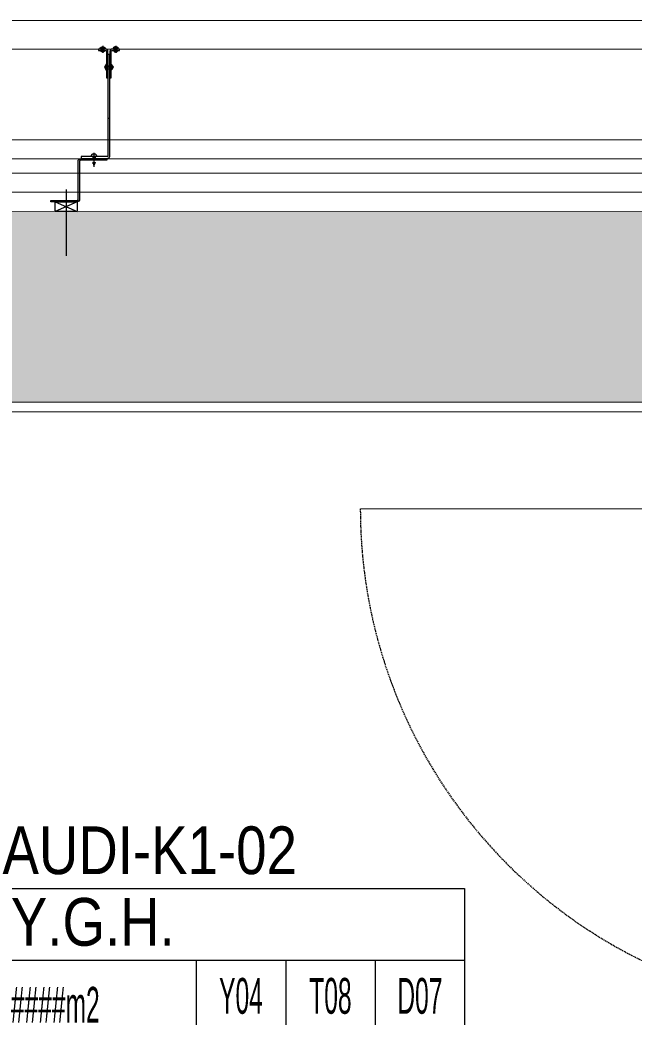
# Model space of a CAD drawing. Extents: x -1457 to 23780, y -2071 to 4205.
# Drawn here: x 7711.3 to 7840.1, y 2656.2 to 2865.1 of the extents above; entities that cross this region are included whole.
import ezdxf
from ezdxf.enums import TextEntityAlignment as Align

# ---------------------------------------------------------------- set-up
doc = ezdxf.new("R2010")
doc.units = 0
doc.header["$MEASUREMENT"] = 0
doc.linetypes.add('HIDDEN', pattern=[0.375, 0.25, -0.125])
doc.layers.get('0').update_dxf_attribs({"color": 9, "lineweight": 9})
doc.layers.add('21', color=9, linetype='Continuous', lineweight=9)
doc.layers.add('M-TEFRIS2-015', color=129, linetype='Continuous', lineweight=9)
doc.styles.add('Arial', font='arial.ttf', dxfattribs={"height": 2.5})
doc.styles.add('MuuM_TEXT-STANDART', font='ARIALN.TTF')

# ---------------------------------------------------------------- blocks, each defined once
blk = doc.blocks.new('0_roomno2-flat-2')
at = {"layer": '21'}
blk.add_lwpolyline([(96.88, -52.5), (0, -52.5), (0, 0), (96.88, 0)], close=True, dxfattribs=at)
for points in [[(0, -15), (96.88, -15)], [(40.62, -15), (40.62, -52.5)], [(59.38, -15), (59.38, -52.5)], [(78.12, -15), (78.12, -52.5)], [(0, -33.75), (40.62, -33.75)]]:
    blk.add_lwpolyline(points, dxfattribs=at)
at = {"layer": '21', "style": 'MuuM_TEXT-STANDART', "width": 0.6}
blk.add_text('H:', height=7.5, dxfattribs=at).set_placement((1.75, -43.04), align=Align.MIDDLE_LEFT)
at = {"layer": '21', "style": 'Arial'}
blk.add_attdef('ODANO', (0, 5.85), '', height=10, dxfattribs=at)
blk.add_attdef('MEKANADI', text='', height=10, dxfattribs=at).set_placement((1.75, -15), align=Align.BOTTOM_LEFT)
at = {"layer": '21', "style": 'MuuM_TEXT-STANDART', "width": 0.6}
for tag, p in [('YER01', (50, -22.5)), ('TAVAN01', (68.75, -22.5)), ('DUVAR01', (87.5, -22.5)), ('YER02', (50, -33.75)), ('TAVAN02', (68.75, -33.75)), ('DUVAR02', (87.5, -33.75)), ('YER03', (50, -45)), ('TAVAN03', (68.75, -45)), ('DUVAR03', (87.5, -45))]:
    blk.add_attdef(tag, text='', height=7.5, dxfattribs=at).set_placement(p, align=Align.MIDDLE_CENTER)
for tag, p in [('M2', (1.75, -24.38)), ('TEMIZTAVANYUKSEKLIGI', (9, -43.04))]:
    blk.add_attdef(tag, text='', height=7.5, dxfattribs=at).set_placement(p, align=Align.MIDDLE_LEFT)
blk = doc.blocks.new('p- alum kaplama profil')
at = {"lineweight": 13}
blk.add_lwpolyline([(7.12, 12.59), (7.12, 26.49)], dxfattribs=at)
at = {"lineweight": 5}
blk.add_lwpolyline([(9.44, 15.16), (4.79, 15.16), (4.79, 17.16), (9.44, 17.16)], close=True, dxfattribs=at)
for points in [[(4.79, 15.16), (9.44, 17.16)], [(9.44, 15.16), (4.79, 17.16)]]:
    blk.add_lwpolyline(points, dxfattribs=at)
at = {"lineweight": 18}
blk.add_lwpolyline([(4.09, 6.16), (-1.41, 6.16), (-1.41, 6.46), (4.09, 6.46, 0.414214), (4.29, 6.66), (4.29, 14.66, -0.414214), (4.79, 15.16), (10.29, 15.16), (10.29, 14.86), (4.79, 14.86, 0.414214), (4.59, 14.66), (4.59, 6.66, -0.414214)], format="xyb", close=True, dxfattribs=at)
blk.add_lwpolyline([(-2.06, 5.56), (-2.06, -2.34), (-2.06, -15.69), (-1.66, -15.69), (-1.66, -2.34), (-1.66, 5.56), (-1.66, 5.56), (-1.66, 5.57), (-1.66, 5.57), (-1.66, 5.58), (-1.66, 5.58), (-1.65, 5.59), (-1.65, 5.59), (-1.65, 5.59), (-1.65, 5.6), (-1.65, 5.6), (-1.64, 5.61), (-1.64, 5.61), (-1.64, 5.62), (-1.64, 5.62), (-1.63, 5.62), (-1.63, 5.63), (-1.63, 5.63), (-1.62, 5.63), (-1.62, 5.64), (-1.61, 5.64), (-1.61, 5.64), (-1.61, 5.64), (-1.6, 5.65), (-1.6, 5.65), (-1.59, 5.65), (-1.59, 5.65), (-1.58, 5.65), (-1.58, 5.65), (-1.57, 5.66), (-1.57, 5.66), (-1.56, 5.66), (-1.56, 5.66), (3.94, 5.66), (3.94, 6.06), (-1.56, 6.06), (-1.58, 6.06), (-1.61, 6.05), (-1.63, 6.05), (-1.66, 6.05), (-1.68, 6.04), (-1.7, 6.03), (-1.73, 6.03), (-1.75, 6.02), (-1.77, 6.01), (-1.79, 6), (-1.82, 5.99), (-1.84, 5.97), (-1.86, 5.96), (-1.88, 5.94), (-1.89, 5.93), (-1.91, 5.91), (-1.93, 5.89), (-1.95, 5.87), (-1.96, 5.85), (-1.97, 5.83), (-1.99, 5.81), (-2, 5.79), (-2.01, 5.77), (-2.02, 5.75), (-2.03, 5.72), (-2.04, 5.7), (-2.04, 5.68), (-2.05, 5.65), (-2.05, 5.63), (-2.06, 5.61), (-2.06, 5.58)], close=True)
blk.add_lwpolyline([(-1.66, -2.34), (-2.06, -2.34)])
for points in [[(-2.36, -10.84), (-2.36, -16.39), (-2.36, -16.39, -0.414214), (-2.51, -16.54), (-2.51, -16.54), (-4.06, -16.54), (-4.06, -16.84), (-2.51, -16.84), (-2.51, -16.84, 0.414214), (-2.06, -16.39), (-2.06, -10.84)], [(-1.36, -10.84), (-1.66, -10.84), (-1.66, -16.39, 0.414214), (-1.21, -16.84), (-1.21, -16.84), (0.34, -16.84), (0.34, -16.54), (-1.21, -16.54), (-1.21, -16.54, -0.414214), (-1.36, -16.39), (-1.36, -16.39)]]:
    blk.add_lwpolyline(points, format="xyb", close=True)
for points in [[(1.61, 6.87, -10), (0.98, 6.96, -10)], [(1.56, 7.05, -10), (1.02, 7.13, -10)], [(1.05, 6.91, -10), (1.29, 7.56, -10)], [(1.29, 4.93, -10), (1.29, 7.8, -10)], [(1.53, 6.82, -10), (1.29, 7.56, -10)], [(0.67, 5.66, -10), (1.91, 5.66, -10)], [(0.67, 5.66, -10), (0.67, 5.64, -10), (0.67, 5.62, -10), (0.67, 5.6, -10), (0.68, 5.58, -10), (0.68, 5.56, -10), (0.69, 5.54, -10), (0.69, 5.52, -10), (0.7, 5.5, -10), (0.7, 5.48, -10), (0.71, 5.46, -10), (0.72, 5.45, -10), (0.73, 5.43, -10), (0.74, 5.41, -10), (0.75, 5.4, -10), (0.76, 5.38, -10), (0.77, 5.36, -10), (0.79, 5.35, -10), (0.8, 5.33, -10), (0.81, 5.32, -10), (0.83, 5.31, -10), (0.84, 5.29, -10), (0.86, 5.28, -10), (0.87, 5.27, -10), (0.89, 5.26, -10), (0.91, 5.25, -10), (0.92, 5.24, -10), (0.94, 5.23, -10), (0.96, 5.22, -10), (0.98, 5.21, -10), (1, 5.21, -10), (1.02, 5.2, -10), (1.03, 5.2, -10)], [(0.96, 5.66, -10), (0.97, 5.66, -10), (0.97, 5.66, -10), (0.97, 5.66, -10), (0.98, 5.66, -10), (0.98, 5.66, -10), (0.99, 5.66, -10), (0.99, 5.66, -10), (1, 5.66, -10), (1, 5.67, -10), (1, 5.67, -10), (1.01, 5.67, -10), (1.01, 5.67, -10), (1.01, 5.67, -10), (1.02, 5.68, -10), (1.02, 5.68, -10), (1.02, 5.68, -10), (1.03, 5.69, -10), (1.03, 5.69, -10), (1.03, 5.69, -10), (1.04, 5.7, -10), (1.04, 5.7, -10), (1.04, 5.7, -10), (1.04, 5.71, -10), (1.04, 5.71, -10), (1.05, 5.72, -10), (1.05, 5.72, -10), (1.05, 5.72, -10), (1.05, 5.73, -10), (1.05, 5.73, -10), (1.05, 5.74, -10), (1.05, 5.74, -10), (1.05, 5.75, -10)], [(1.33, 5.85, -10), (0.98, 5.88, -10)], [(1.03, 5.2, -10), (1.04, 5.2, -10), (1.05, 5.19, -10), (1.05, 5.19, -10), (1.06, 5.19, -10), (1.06, 5.19, -10), (1.07, 5.19, -10), (1.07, 5.19, -10), (1.08, 5.19, -10), (1.08, 5.19, -10), (1.09, 5.19, -10), (1.09, 5.18, -10), (1.1, 5.18, -10), (1.1, 5.18, -10), (1.11, 5.18, -10), (1.11, 5.18, -10), (1.12, 5.18, -10), (1.12, 5.18, -10), (1.13, 5.18, -10), (1.13, 5.18, -10), (1.14, 5.18, -10), (1.15, 5.18, -10), (1.15, 5.18, -10), (1.16, 5.17, -10), (1.16, 5.17, -10), (1.17, 5.17, -10), (1.17, 5.17, -10), (1.18, 5.17, -10), (1.18, 5.17, -10), (1.19, 5.17, -10), (1.19, 5.17, -10), (1.2, 5.17, -10), (1.2, 5.17, -10)], [(1.05, 5.83, -10), (1.05, 6.01, -10)], [(1.05, 5.75, -10), (1.05, 5.83, -10)], [(1.2, 5.17, -10), (1.2, 5.2, -10)], [(1.38, 5.2, -10), (1.2, 5.2, -10)], [(1.29, 6.16, -10), (1.29, 6.26, -10)], [(1.38, 5.17, -10), (1.38, 5.2, -10)], [(1.38, 5.17, -10), (1.38, 5.17, -10), (1.39, 5.17, -10), (1.39, 5.17, -10), (1.4, 5.17, -10), (1.41, 5.17, -10), (1.41, 5.17, -10), (1.42, 5.17, -10), (1.42, 5.17, -10), (1.43, 5.17, -10), (1.43, 5.18, -10), (1.44, 5.18, -10), (1.44, 5.18, -10), (1.45, 5.18, -10), (1.45, 5.18, -10), (1.46, 5.18, -10), (1.46, 5.18, -10), (1.47, 5.18, -10), (1.47, 5.18, -10), (1.48, 5.18, -10), (1.48, 5.18, -10), (1.49, 5.18, -10), (1.5, 5.19, -10), (1.5, 5.19, -10), (1.51, 5.19, -10), (1.51, 5.19, -10), (1.52, 5.19, -10), (1.52, 5.19, -10), (1.53, 5.19, -10), (1.53, 5.19, -10), (1.54, 5.19, -10), (1.54, 5.2, -10), (1.55, 5.2, -10)], [(1.53, 5.75, -10), (1.53, 5.92, -10)], [(1.53, 5.75, -10), (1.53, 5.74, -10), (1.53, 5.74, -10), (1.53, 5.73, -10), (1.53, 5.73, -10), (1.53, 5.72, -10), (1.54, 5.72, -10), (1.54, 5.72, -10), (1.54, 5.71, -10), (1.54, 5.71, -10), (1.54, 5.7, -10), (1.54, 5.7, -10), (1.55, 5.7, -10), (1.55, 5.69, -10), (1.55, 5.69, -10), (1.55, 5.69, -10), (1.56, 5.68, -10), (1.56, 5.68, -10), (1.56, 5.68, -10), (1.57, 5.67, -10), (1.57, 5.67, -10), (1.58, 5.67, -10), (1.58, 5.67, -10), (1.58, 5.67, -10), (1.59, 5.66, -10), (1.59, 5.66, -10), (1.6, 5.66, -10), (1.6, 5.66, -10), (1.6, 5.66, -10), (1.61, 5.66, -10), (1.61, 5.66, -10), (1.62, 5.66, -10), (1.62, 5.66, -10)], [(1.55, 5.2, -10), (1.57, 5.2, -10), (1.59, 5.21, -10), (1.6, 5.21, -10), (1.62, 5.22, -10), (1.64, 5.23, -10), (1.66, 5.24, -10), (1.68, 5.25, -10), (1.69, 5.26, -10), (1.71, 5.27, -10), (1.73, 5.28, -10), (1.74, 5.29, -10), (1.76, 5.31, -10), (1.77, 5.32, -10), (1.78, 5.33, -10), (1.8, 5.35, -10), (1.81, 5.36, -10), (1.82, 5.38, -10), (1.83, 5.4, -10), (1.84, 5.41, -10), (1.85, 5.43, -10), (1.86, 5.45, -10), (1.87, 5.46, -10), (1.88, 5.48, -10), (1.89, 5.5, -10), (1.89, 5.52, -10), (1.9, 5.54, -10), (1.9, 5.56, -10), (1.9, 5.58, -10), (1.91, 5.6, -10), (1.91, 5.62, -10), (1.91, 5.64, -10), (1.91, 5.66, -10)], [(-2.36, -12.52, 0), (-2.4, -12.53, 0), (-2.43, -12.56, 0), (-2.47, -12.58, 0), (-2.5, -12.6, 0), (-2.53, -12.63, 0), (-2.56, -12.66, 0), (-2.59, -12.69, 0), (-2.61, -12.73, 0), (-2.63, -12.76, 0), (-2.65, -12.8, 0), (-2.67, -12.84, 0), (-2.68, -12.88, 0), (-2.69, -12.92, 0), (-2.7, -12.96, 0), (-2.71, -13, 0), (-2.71, -13.04, 0), (-2.71, -13.08, 0), (-2.7, -13.13, 0), (-2.69, -13.17, 0), (-2.68, -13.21, 0), (-2.67, -13.25, 0), (-2.65, -13.28, 0), (-2.63, -13.32, 0), (-2.61, -13.36, 0), (-2.59, -13.39, 0), (-2.56, -13.42, 0), (-2.53, -13.45, 0), (-2.5, -13.48, 0), (-2.47, -13.51, 0), (-2.43, -13.53, 0), (-2.4, -13.55, 0), (-2.36, -13.57, 0)], [(-2.36, -13.04, 0), (-2.36, -12.52, 0)], [(-1.36, -13.04, 0), (-1.36, -12.37, 0)], [(-1.36, -13.72, 0), (-1.32, -13.68, 0), (-1.29, -13.65, 0), (-1.26, -13.61, 0), (-1.23, -13.58, 0), (-1.2, -13.54, 0), (-1.18, -13.5, 0), (-1.16, -13.45, 0), (-1.14, -13.41, 0), (-1.12, -13.37, 0), (-1.1, -13.32, 0), (-1.09, -13.28, 0), (-1.08, -13.23, 0), (-1.07, -13.18, 0), (-1.06, -13.14, 0), (-1.06, -13.09, 0), (-1.06, -13.04, 0), (-1.06, -12.99, 0), (-1.06, -12.95, 0), (-1.07, -12.9, 0), (-1.08, -12.85, 0), (-1.09, -12.81, 0), (-1.1, -12.76, 0), (-1.12, -12.72, 0), (-1.14, -12.67, 0), (-1.16, -12.63, 0), (-1.18, -12.59, 0), (-1.2, -12.55, 0), (-1.23, -12.51, 0), (-1.26, -12.47, 0), (-1.29, -12.43, 0), (-1.32, -12.4, 0), (-1.36, -12.37, 0)], [(-2.86, -13.04, 0), (-0.86, -13.04, 0)], [(-2.36, -13.04, 0), (-2.36, -12.73, 0)], [(-2.36, -12.73, 0), (-2.36, -13.04, 0)], [(-1.36, -12.73, 0), (-2.36, -12.73, 0)], [(-2.36, -13.04, 0), (-2.36, -13.36, 0)], [(-2.36, -13.04, 0), (-2.36, -13.57, 0)], [(-2.36, -13.36, 0), (-2.36, -13.04, 0)], [(-1.36, -13.36, 0), (-2.36, -13.36, 0)], [(-1.36, -13.04, 0), (-1.36, -13.72, 0)], [(-2.85, -16.54, 0), (-2.86, -16.51, 0), (-2.87, -16.47, 0), (-2.89, -16.44, 0), (-2.91, -16.41, 0), (-2.93, -16.38, 0), (-2.96, -16.35, 0), (-2.98, -16.33, 0), (-3.01, -16.31, 0), (-3.04, -16.29, 0), (-3.07, -16.27, 0), (-3.11, -16.25, 0), (-3.14, -16.24, 0), (-3.18, -16.23, 0), (-3.21, -16.22, 0), (-3.25, -16.22, 0), (-3.29, -16.22, 0), (-3.32, -16.22, 0), (-3.36, -16.22, 0), (-3.39, -16.23, 0), (-3.43, -16.24, 0), (-3.46, -16.25, 0), (-3.5, -16.27, 0), (-3.53, -16.29, 0), (-3.56, -16.31, 0), (-3.59, -16.33, 0), (-3.61, -16.35, 0), (-3.64, -16.38, 0), (-3.66, -16.41, 0), (-3.68, -16.44, 0), (-3.7, -16.47, 0), (-3.71, -16.51, 0), (-3.73, -16.54, 0)], [(-3.29, -16.54, 0), (-3.73, -16.54, 0)], [(-3.29, -16.54, 0), (-3.55, -16.54, 0)], [(-3.55, -16.54, 0), (-3.29, -16.54, 0)], [(-3.55, -17.04, 0), (-3.55, -16.54, 0)], [(-3.29, -17.54, 0), (-3.29, -16.04, 0)], [(-3.29, -16.54, 0), (-2.85, -16.54, 0)], [(-3.29, -16.54, 0), (-3.03, -16.54, 0)], [(-3.03, -16.54, 0), (-3.29, -16.54, 0)], [(-3.03, -17.04, 0), (-3.03, -16.54, 0)], [(-1, -16.54, 0), (-0.98, -16.51, 0), (-0.97, -16.47, 0), (-0.95, -16.44, 0), (-0.93, -16.41, 0), (-0.91, -16.38, 0), (-0.88, -16.35, 0), (-0.86, -16.33, 0), (-0.83, -16.31, 0), (-0.8, -16.29, 0), (-0.77, -16.27, 0), (-0.73, -16.25, 0), (-0.7, -16.24, 0), (-0.66, -16.23, 0), (-0.63, -16.22, 0), (-0.59, -16.22, 0), (-0.56, -16.22, 0), (-0.52, -16.22, 0), (-0.48, -16.22, 0), (-0.45, -16.23, 0), (-0.41, -16.24, 0), (-0.38, -16.25, 0), (-0.34, -16.27, 0), (-0.31, -16.29, 0), (-0.28, -16.31, 0), (-0.25, -16.33, 0), (-0.23, -16.35, 0), (-0.2, -16.38, 0), (-0.18, -16.41, 0), (-0.16, -16.44, 0), (-0.14, -16.47, 0), (-0.13, -16.51, 0), (-0.12, -16.54, 0)], [(-0.56, -16.54, 0), (-1, -16.54, 0)], [(-0.56, -16.54, 0), (-0.82, -16.54, 0)], [(-0.82, -16.54, 0), (-0.56, -16.54, 0)], [(-0.82, -17.04, 0), (-0.82, -16.54, 0)], [(-0.56, -17.54, 0), (-0.56, -16.04, 0)], [(-0.56, -16.54, 0), (-0.3, -16.54, 0)], [(-0.56, -16.54, 0), (-0.12, -16.54, 0)], [(-0.3, -16.54, 0), (-0.56, -16.54, 0)], [(-0.3, -17.04, 0), (-0.3, -16.54, 0)], [(-3.84, -17.04, 0), (-3.81, -17.07, 0), (-3.78, -17.1, 0), (-3.75, -17.12, 0), (-3.72, -17.15, 0), (-3.69, -17.17, 0), (-3.66, -17.19, 0), (-3.62, -17.21, 0), (-3.59, -17.23, 0), (-3.55, -17.24, 0), (-3.52, -17.26, 0), (-3.48, -17.27, 0), (-3.44, -17.28, 0), (-3.4, -17.28, 0), (-3.36, -17.29, 0), (-3.32, -17.29, 0), (-3.29, -17.29, 0), (-3.25, -17.29, 0), (-3.21, -17.29, 0), (-3.17, -17.28, 0), (-3.13, -17.28, 0), (-3.09, -17.27, 0), (-3.06, -17.26, 0), (-3.02, -17.24, 0), (-2.98, -17.23, 0), (-2.95, -17.21, 0), (-2.91, -17.19, 0), (-2.88, -17.17, 0), (-2.85, -17.15, 0), (-2.82, -17.12, 0), (-2.79, -17.1, 0), (-2.76, -17.07, 0), (-2.73, -17.04, 0)], [(-3.29, -17.04, 0), (-3.84, -17.04, 0)], [(-3.29, -17.04, 0), (-2.73, -17.04, 0)], [(-0.56, -17.04, 0), (-1.11, -17.04, 0)], [(0, -17.04, 0), (-0.03, -17.07, 0), (-0.06, -17.1, 0), (-0.09, -17.12, 0), (-0.12, -17.15, 0), (-0.15, -17.17, 0), (-0.18, -17.19, 0), (-0.22, -17.21, 0), (-0.25, -17.23, 0), (-0.29, -17.24, 0), (-0.33, -17.26, 0), (-0.36, -17.27, 0), (-0.4, -17.28, 0), (-0.44, -17.28, 0), (-0.48, -17.29, 0), (-0.52, -17.29, 0), (-0.56, -17.29, 0), (-0.59, -17.29, 0), (-0.63, -17.29, 0), (-0.67, -17.28, 0), (-0.71, -17.28, 0), (-0.75, -17.27, 0), (-0.79, -17.26, 0), (-0.82, -17.24, 0), (-0.86, -17.23, 0), (-0.89, -17.21, 0), (-0.93, -17.19, 0), (-0.96, -17.17, 0), (-0.99, -17.15, 0), (-1.02, -17.12, 0), (-1.05, -17.1, 0), (-1.08, -17.07, 0), (-1.11, -17.04, 0)], [(-0.56, -17.04, 0), (0, -17.04, 0)]]:
    blk.add_polyline3d(points)

msp = doc.modelspace()

# ---------------------------------------------------------------- hatches: boundary and pattern name
at = {"layer": 'M-TEFRIS2-015', "linetype": 'HIDDEN', "lineweight": 0}
h = msp.add_hatch(dxfattribs=at)
h.set_pattern_fill('ANSI33', color=256, scale=25, style=0)
h.paths.add_polyline_path([(7167.5, 2515), (7702.5, 2515), (7702.5, 2430), (7907.5, 2430), (7907.5, 2390), (7662.5, 2390), (7662.5, 2475), (7157.5, 2475), (7157.5, 2390), (7107.5, 2390), (7107.5, 2515), (7107.5, 2825), (7907.5, 2825), (7907.5, 2785), (7157.5, 2785), (7157.5, 2515)])

# ---------------------------------------------------------------- linework, layer by layer
at = {"layer": 'M-TEFRIS2-015', "linetype": 'HIDDEN', "lineweight": 0, "const_width": 0.2}
for points in [[(7067.5, 861.68), (7067.5, 861.68), (7067.5, 2865), (10767.5, 2865), (10767.49, 1989.75)], [(7073.5, 861.68), (7073.5, 2859), (10761.5, 2859), (10761.5, 1989.75)], [(7092.5, 1823.47), (7092.5, 2840), (7985.67, 2840)], [(7096.5, 1818.19), (7096.5, 2836), (7986.45, 2836)], [(7107.5, 1825), (7099.5, 1825), (7099.5, 2833), (7980, 2833), (7980, 2825)], [(7980, 2829), (7103.29, 2829), (7103.46, 1825)], [(7982, 2819.3), (7982, 2803), (7980, 2803), (7909.5, 2803), (7909.5, 2785), (7909.5, 2763), (7890.5, 2763), (7890.5, 2783), (7704.5, 2783), (7704.5, 2763), (7685.5, 2763), (7685.5, 2783), (7159.5, 2783), (7159.5, 2517), (7685.5, 2517), (7685.5, 2657), (7704.5, 2657), (7704.5, 2627), (7890.5, 2627), (7890.5, 2657), (7909.5, 2657), (7909.5, 2580)], [(7888.1, 2762.7), (7782.7, 2762.7)]]:
    msp.add_lwpolyline(points, dxfattribs=at)
msp.add_lwpolyline([(7167.5, 2515), (7702.5, 2515), (7702.5, 2430), (7907.5, 2430), (7907.5, 2390), (7662.5, 2390), (7662.5, 2475), (7157.5, 2475), (7157.5, 2390), (7107.5, 2390), (7107.5, 2515), (7107.5, 2825), (7907.5, 2825), (7907.5, 2785), (7157.5, 2785), (7157.5, 2515)], close=True, dxfattribs=at)
at = {"layer": 'M-TEFRIS2-015', "linetype": 'HIDDEN', "lineweight": 0}
msp.add_arc((7888.1, 2762.7), 105.4, 180, 270.0351, dxfattribs=at)

# ---------------------------------------------------------------- block references
at = {"layer": 'M-TEFRIS2-015', "linetype": 'HIDDEN', "lineweight": 0, "rotation": 180}
msp.add_blockref('p- alum kaplama profil', (7728.14, 2842.16), dxfattribs=at)
at = {"layer": 'M-TEFRIS2-015', "linetype": 'HIDDEN', "lineweight": 0}
ref = msp.add_blockref('0_roomno2-flat-2', (7707.69, 2683.14), dxfattribs=at)
ref.add_attrib('ODANO', 'AUDI-K1-02', dxfattribs={"layer": '21', "height": 10, "style": 'MuuM_TEXT-STANDART'}).set_placement((7707.69, 2683.14), align=Align.BOTTOM_LEFT)
ref.add_attrib('MEKANADI', 'Y.G.H.', dxfattribs={"layer": '21', "height": 10, "style": 'MuuM_TEXT-STANDART'}).set_placement((7709.44, 2668.14), align=Align.BOTTOM_LEFT)
ref.add_attrib('M2', '####m2', dxfattribs={"layer": '21', "height": 7.5, "style": 'MuuM_TEXT-STANDART', "width": 0.6}).set_placement((7709.44, 2658.77), align=Align.MIDDLE_LEFT)
ref.add_attrib('TEMIZTAVANYUKSEKLIGI', '2.40 M', dxfattribs={"layer": '21', "height": 7.5, "style": 'MuuM_TEXT-STANDART', "width": 0.6}).set_placement((7716.69, 2640.1), align=Align.MIDDLE_LEFT)
ref.add_attrib('YER01', 'Y04', dxfattribs={"layer": '21', "height": 7.5, "style": 'MuuM_TEXT-STANDART', "width": 0.6}).set_placement((7757.69, 2660.64), align=Align.MIDDLE_CENTER)
ref.add_attrib('TAVAN01', 'T08', dxfattribs={"layer": '21', "height": 7.5, "style": 'MuuM_TEXT-STANDART', "width": 0.6}).set_placement((7776.44, 2660.64), align=Align.MIDDLE_CENTER)
ref.add_attrib('DUVAR01', 'D07', dxfattribs={"layer": '21', "height": 7.5, "style": 'MuuM_TEXT-STANDART', "width": 0.6}).set_placement((7795.19, 2660.64), align=Align.MIDDLE_CENTER)
ref.add_attrib('TAVAN02', 'T09', dxfattribs={"layer": '21', "height": 7.5, "style": 'MuuM_TEXT-STANDART', "width": 0.6}).set_placement((7776.44, 2649.39), align=Align.MIDDLE_CENTER)

doc.saveas('drawing.dxf')
